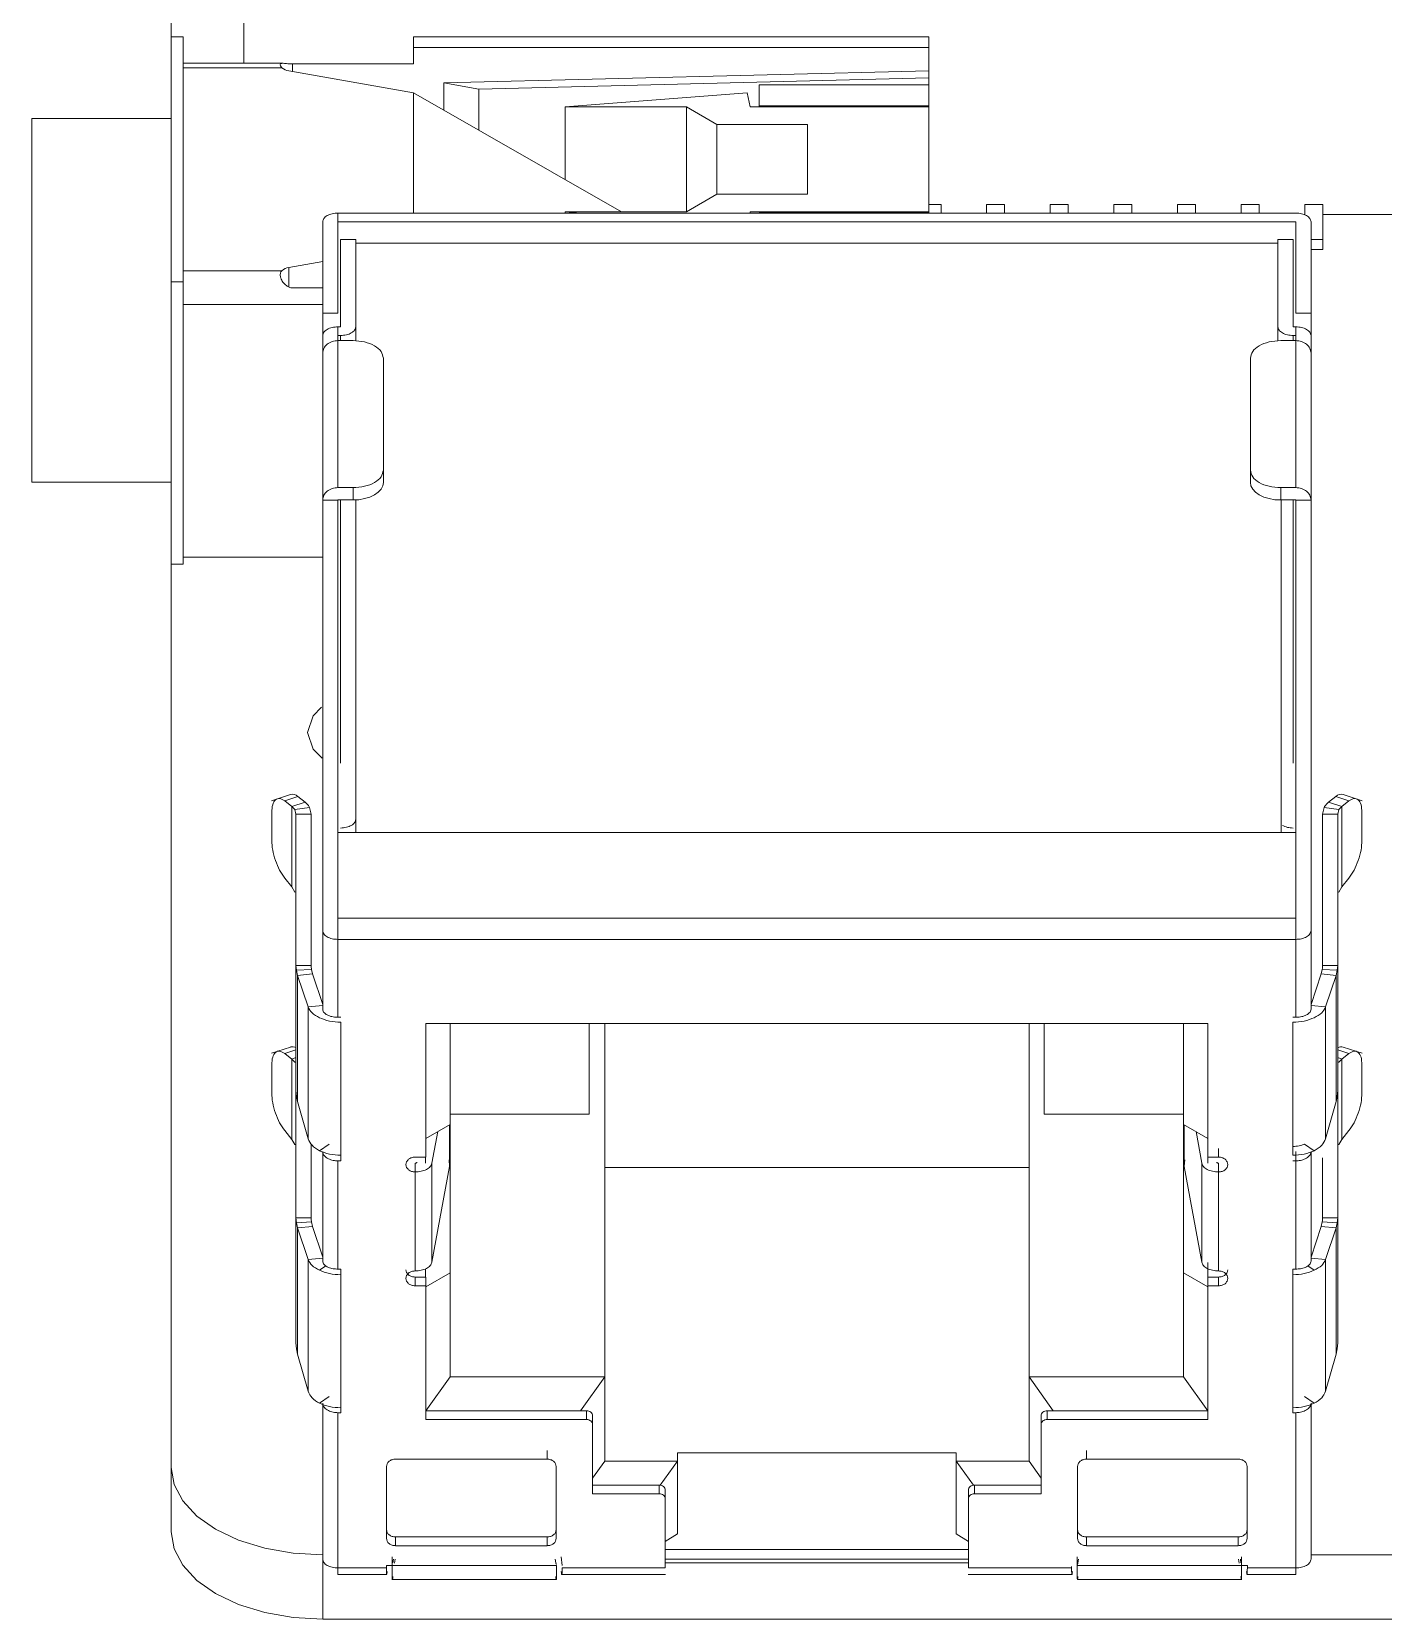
# Model space of a CAD drawing. Header units: millimetres. Extents: x -489 to 1607, y 116 to 1738.
# Drawn here: x 1392.1 to 1414.4, y 1475.45 to 1501.63 of the extents above; entities that cross this region are included whole.
import ezdxf

# ---------------------------------------------------------------- set-up
doc = ezdxf.new("R2010")
doc.units = ezdxf.units.MM

msp = doc.modelspace()

# ---------------------------------------------------------------- linework, layer by layer
at = {"color": 7, "linetype": 'Continuous', "lineweight": 15}
for p, q in [((1394.405, 1501.546), (1394.405, 1504.794)), ((1395.605, 1501.11), (1395.605, 1502.291)), ((1394.405, 1500.067), (1394.405, 1501.546)), ((1394.605, 1501.546), (1394.405, 1501.546)), ((1394.605, 1497.505), (1394.605, 1501.546)), ((1406.905, 1501.546), (1398.405, 1501.546)), ((1398.405, 1501.546), (1398.405, 1501.373)), ((1406.905, 1501.546), (1406.905, 1501.373)), ((1398.405, 1501.373), (1398.405, 1501.099)), ((1398.405, 1501.373), (1406.905, 1501.373)), ((1406.905, 1501.373), (1406.905, 1500.987)), ((1396.255, 1501.11), (1394.605, 1501.11)), ((1394.605, 1501.037), (1396.232, 1501.037)), ((1398.405, 1500.621), (1396.346, 1500.984)), ((1396.405, 1501.099), (1398.405, 1501.099)), ((1398.905, 1500.786), (1406.905, 1500.987)), ((1406.905, 1500.987), (1406.905, 1500.872)), ((1398.905, 1500.335), (1398.905, 1500.786)), ((1398.905, 1500.786), (1399.478, 1500.684)), ((1399.478, 1500.684), (1406.905, 1500.872)), ((1399.478, 1500.007), (1399.478, 1500.684)), ((1404.105, 1500.409), (1404.105, 1500.755)), ((1404.105, 1500.755), (1406.905, 1500.755)), ((1406.905, 1500.872), (1406.905, 1500.755)), ((1406.905, 1500.755), (1406.905, 1500.409)), ((1398.405, 1500.621), (1398.405, 1498.64)), ((1401.832, 1498.66), (1398.405, 1500.621)), ((1400.905, 1500.392), (1403.905, 1500.623)), ((1403.905, 1500.623), (1403.958, 1500.392)), ((1404.105, 1500.392), (1404.105, 1500.409)), ((1406.905, 1500.409), (1404.105, 1500.409)), ((1406.905, 1500.409), (1406.905, 1500.392)), ((1394.405, 1500.199), (1392.105, 1500.199)), ((1400.905, 1500.392), (1402.905, 1500.392)), ((1400.905, 1499.19), (1400.905, 1500.392)), ((1403.405, 1500.103), (1402.905, 1500.392)), ((1402.905, 1498.66), (1402.905, 1500.392)), ((1406.905, 1500.392), (1403.958, 1500.392)), ((1406.905, 1498.66), (1406.905, 1500.392)), ((1404.905, 1500.103), (1403.405, 1500.103)), ((1403.405, 1498.949), (1403.405, 1500.103)), ((1404.905, 1500.103), (1404.905, 1498.949)), ((1394.405, 1497.505), (1394.405, 1498.985)), ((1402.905, 1498.66), (1403.405, 1498.949)), ((1403.405, 1498.949), (1404.905, 1498.949)), ((1397.157, 1498.64), (1412.957, 1498.64)), ((1400.905, 1498.66), (1401.159, 1498.64)), ((1402.905, 1498.66), (1400.905, 1498.66)), ((1400.905, 1498.64), (1400.905, 1498.66)), ((1403.958, 1498.66), (1403.954, 1498.64)), ((1403.958, 1498.66), (1406.905, 1498.66)), ((1403.958, 1498.66), (1403.958, 1498.64)), ((1404.105, 1498.64), (1404.105, 1498.643)), ((1404.105, 1498.643), (1406.905, 1498.643)), ((1406.905, 1498.78), (1407.105, 1498.78)), ((1406.905, 1498.66), (1406.905, 1498.643)), ((1406.905, 1498.643), (1406.905, 1498.64)), ((1407.105, 1498.78), (1407.105, 1498.64)), ((1407.855, 1498.78), (1408.155, 1498.78)), ((1407.855, 1498.64), (1407.855, 1498.78)), ((1408.155, 1498.78), (1408.155, 1498.64)), ((1408.905, 1498.78), (1409.205, 1498.78)), ((1408.905, 1498.64), (1408.905, 1498.78)), ((1409.205, 1498.78), (1409.205, 1498.64)), ((1409.955, 1498.78), (1410.255, 1498.78)), ((1409.955, 1498.64), (1409.955, 1498.78)), ((1410.255, 1498.78), (1410.255, 1498.64)), ((1411.005, 1498.78), (1411.305, 1498.78)), ((1411.005, 1498.64), (1411.005, 1498.78)), ((1411.305, 1498.78), (1411.305, 1498.64)), ((1412.055, 1498.78), (1412.355, 1498.78)), ((1412.055, 1498.64), (1412.055, 1498.78)), ((1412.355, 1498.78), (1412.355, 1498.64)), ((1413.105, 1498.78), (1413.405, 1498.78)), ((1413.105, 1498.609), (1413.105, 1498.78)), ((1413.405, 1498.78), (1413.405, 1498.203)), ((1413.405, 1498.617), (1416.105, 1498.617)), ((1396.905, 1496.989), (1396.905, 1498.495)), ((1397.157, 1498.496), (1397.155, 1498.495)), ((1397.155, 1498.495), (1397.155, 1496.989)), ((1397.157, 1498.496), (1412.957, 1498.496)), ((1412.959, 1498.495), (1412.957, 1498.496)), ((1412.959, 1496.989), (1412.959, 1498.495)), ((1413.209, 1498.495), (1413.209, 1496.989)), ((1397.201, 1498.205), (1397.451, 1498.205)), ((1397.201, 1496.765), (1397.201, 1498.205)), ((1397.451, 1496.765), (1397.451, 1498.205)), ((1397.451, 1498.144), (1412.663, 1498.144)), ((1397.451, 1498.144), (1397.451, 1496.53)), ((1412.663, 1498.205), (1412.913, 1498.205)), ((1412.663, 1498.205), (1412.663, 1496.765)), ((1412.913, 1498.205), (1412.913, 1496.765)), ((1413.405, 1498.203), (1413.209, 1498.203)), ((1413.209, 1498.04), (1413.405, 1498.04)), ((1413.405, 1498.203), (1413.405, 1498.04)), ((1396.346, 1497.741), (1396.905, 1497.84)), ((1396.232, 1497.688), (1394.605, 1497.688)), ((1394.405, 1497.505), (1394.605, 1497.505)), ((1394.405, 1492.851), (1394.405, 1497.505)), ((1394.605, 1492.851), (1394.605, 1497.505)), ((1396.905, 1497.405), (1396.405, 1497.405)), ((1396.905, 1496.618), (1396.905, 1496.989)), ((1396.905, 1496.989), (1397.155, 1496.989)), ((1397.157, 1496.764), (1397.199, 1496.764)), ((1397.199, 1496.764), (1397.201, 1496.765)), ((1397.451, 1496.53), (1397.451, 1496.765)), ((1412.663, 1496.765), (1412.663, 1496.53)), ((1412.913, 1496.765), (1412.915, 1496.764)), ((1412.957, 1496.764), (1412.915, 1496.764)), ((1412.959, 1496.989), (1413.209, 1496.989)), ((1413.209, 1496.618), (1413.209, 1496.989)), ((1396.905, 1496.33), (1396.905, 1496.618)), ((1397.155, 1496.618), (1397.155, 1496.535)), ((1397.199, 1496.619), (1397.157, 1496.619)), ((1397.157, 1494.111), (1397.157, 1496.535)), ((1397.405, 1496.535), (1397.157, 1496.535)), ((1412.957, 1496.535), (1412.709, 1496.535)), ((1412.957, 1496.619), (1412.915, 1496.619)), ((1412.957, 1496.535), (1412.957, 1494.111)), ((1412.959, 1496.535), (1412.959, 1496.618)), ((1413.209, 1496.618), (1413.209, 1496.33)), ((1396.905, 1493.905), (1396.905, 1496.33)), ((1397.905, 1494.399), (1397.905, 1496.247)), ((1412.209, 1496.247), (1412.209, 1494.399)), ((1413.209, 1496.33), (1413.209, 1493.905)), ((1397.905, 1494.195), (1397.905, 1494.399)), ((1412.209, 1494.399), (1412.209, 1494.195)), ((1392.105, 1494.199), (1394.405, 1494.199)), ((1397.157, 1494.111), (1397.405, 1494.111)), ((1397.405, 1494.111), (1397.405, 1493.907)), ((1412.709, 1494.111), (1412.957, 1494.111)), ((1412.709, 1493.907), (1412.709, 1494.111)), ((1396.905, 1493.905), (1397.155, 1493.905)), ((1396.905, 1486.804), (1396.905, 1493.905)), ((1397.157, 1493.907), (1397.155, 1493.905)), ((1397.155, 1488.423), (1397.155, 1493.905)), ((1397.405, 1493.907), (1397.157, 1493.907)), ((1397.451, 1488.642), (1397.451, 1493.908)), ((1397.451, 1493.908), (1397.451, 1488.423)), ((1412.957, 1493.907), (1412.709, 1493.907)), ((1412.716, 1488.423), (1412.716, 1493.907)), ((1412.959, 1493.905), (1412.957, 1493.907)), ((1412.959, 1493.905), (1412.959, 1488.423)), ((1412.959, 1493.905), (1413.209, 1493.905)), ((1413.209, 1493.905), (1413.209, 1486.804)), ((1394.405, 1492.851), (1394.605, 1492.851)), ((1394.405, 1477.95), (1394.405, 1492.851)), ((1394.605, 1492.966), (1396.905, 1492.966)), ((1396.905, 1489.412), (1396.903, 1489.412)), ((1413.21, 1489.412), (1413.209, 1489.412)), ((1396.372, 1489.05), (1396.061, 1488.947)), ((1396.279, 1488.943), (1396.496, 1489.015)), ((1396.279, 1488.943), (1396.397, 1488.852)), ((1396.397, 1488.852), (1396.613, 1488.924)), ((1396.496, 1489.015), (1396.613, 1488.924)), ((1413.5, 1488.924), (1413.618, 1489.015)), ((1413.5, 1488.924), (1413.717, 1488.852)), ((1413.618, 1489.015), (1413.834, 1488.943)), ((1413.717, 1488.852), (1413.834, 1488.943)), ((1414.052, 1488.947), (1413.741, 1489.05)), ((1396.064, 1488.29), (1396.064, 1488.754)), ((1396.397, 1488.852), (1396.447, 1488.799)), ((1396.397, 1487.526), (1396.397, 1488.852)), ((1396.447, 1488.799), (1396.688, 1488.836)), ((1396.447, 1488.799), (1396.464, 1488.724)), ((1396.464, 1486.231), (1396.464, 1488.724)), ((1396.464, 1488.724), (1396.714, 1488.724)), ((1396.688, 1488.836), (1396.714, 1488.724)), ((1396.714, 1488.724), (1396.714, 1486.231)), ((1413.4, 1488.724), (1413.425, 1488.836)), ((1413.4, 1488.724), (1413.65, 1488.724)), ((1413.4, 1486.231), (1413.4, 1488.724)), ((1413.425, 1488.836), (1413.667, 1488.799)), ((1413.65, 1488.724), (1413.667, 1488.799)), ((1413.65, 1488.724), (1413.65, 1486.231)), ((1413.667, 1488.799), (1413.717, 1488.852)), ((1413.717, 1488.852), (1413.717, 1487.526)), ((1414.05, 1488.754), (1414.05, 1488.29)), ((1397.157, 1487.01), (1397.157, 1488.423)), ((1397.157, 1488.423), (1412.957, 1488.423)), ((1412.957, 1488.423), (1412.957, 1487.01)), ((1396.397, 1487.526), (1396.279, 1487.671)), ((1413.834, 1487.671), (1413.717, 1487.526)), ((1396.447, 1487.44), (1396.397, 1487.526)), ((1396.464, 1487.443), (1396.447, 1487.44)), ((1413.667, 1487.44), (1413.65, 1487.443)), ((1413.717, 1487.526), (1413.667, 1487.44)), ((1396.905, 1486.804), (1396.905, 1485.508)), ((1397.155, 1486.659), (1397.155, 1486.804)), ((1412.957, 1487.01), (1397.157, 1487.01)), ((1412.959, 1486.804), (1412.959, 1486.659)), ((1413.209, 1485.508), (1413.209, 1486.804)), ((1397.157, 1485.374), (1397.157, 1486.659)), ((1397.157, 1486.659), (1412.957, 1486.659)), ((1412.957, 1486.659), (1412.957, 1485.374)), ((1396.47, 1486.152), (1396.464, 1486.231)), ((1396.464, 1486.231), (1396.464, 1484.168)), ((1396.714, 1486.231), (1396.464, 1486.231)), ((1396.47, 1486.152), (1396.72, 1486.165)), ((1396.49, 1486.065), (1396.47, 1486.152)), ((1396.737, 1486.09), (1396.49, 1486.065)), ((1396.49, 1486.065), (1396.663, 1485.545)), ((1396.49, 1483.983), (1396.49, 1486.065)), ((1396.72, 1486.165), (1396.737, 1486.09)), ((1396.905, 1485.584), (1396.737, 1486.09)), ((1413.377, 1486.09), (1413.209, 1485.584)), ((1413.377, 1486.09), (1413.394, 1486.165)), ((1413.623, 1486.065), (1413.377, 1486.09)), ((1413.394, 1486.165), (1413.643, 1486.152)), ((1413.65, 1486.231), (1413.4, 1486.231)), ((1413.45, 1485.545), (1413.623, 1486.065)), ((1413.643, 1486.152), (1413.623, 1486.065)), ((1413.623, 1486.065), (1413.623, 1483.983)), ((1413.65, 1486.231), (1413.643, 1486.152)), ((1413.65, 1484.168), (1413.65, 1486.231)), ((1396.663, 1485.545), (1396.905, 1485.569)), ((1396.663, 1485.545), (1396.663, 1483.372)), ((1413.209, 1485.569), (1413.45, 1485.545)), ((1413.45, 1483.372), (1413.45, 1485.545)), ((1397.205, 1485.374), (1397.157, 1485.374)), ((1397.205, 1483.099), (1397.205, 1485.293)), ((1398.607, 1485.272), (1398.607, 1483.068)), ((1411.507, 1485.272), (1398.607, 1485.272)), ((1399.007, 1483.606), (1399.007, 1485.272)), ((1401.303, 1483.775), (1401.303, 1485.272)), ((1401.557, 1485.272), (1401.557, 1479.442)), ((1408.557, 1479.442), (1408.557, 1485.272)), ((1408.807, 1485.272), (1408.807, 1483.775)), ((1411.107, 1485.272), (1411.107, 1483.606)), ((1411.507, 1483.068), (1411.507, 1485.272)), ((1412.957, 1485.374), (1412.909, 1485.374)), ((1412.909, 1485.293), (1412.909, 1483.099)), ((1396.372, 1484.884), (1396.061, 1484.781)), ((1396.279, 1484.777), (1396.397, 1484.686)), ((1396.397, 1484.686), (1396.464, 1484.709)), ((1396.397, 1484.686), (1396.447, 1484.633)), ((1396.397, 1483.36), (1396.397, 1484.686)), ((1413.65, 1484.709), (1413.717, 1484.686)), ((1413.667, 1484.633), (1413.717, 1484.686)), ((1413.717, 1484.686), (1413.834, 1484.777)), ((1413.717, 1484.686), (1413.717, 1483.36)), ((1414.052, 1484.781), (1413.741, 1484.884)), ((1396.064, 1484.124), (1396.064, 1484.588)), ((1396.447, 1484.633), (1396.464, 1484.635)), ((1413.65, 1484.635), (1413.667, 1484.633)), ((1414.05, 1484.588), (1414.05, 1484.124)), ((1396.464, 1484.168), (1396.47, 1484.07)), ((1396.464, 1482.065), (1396.464, 1484.168)), ((1413.643, 1484.07), (1413.65, 1484.168)), ((1413.65, 1484.168), (1413.65, 1482.065)), ((1396.47, 1484.07), (1396.49, 1483.983)), ((1396.663, 1483.372), (1396.49, 1483.983)), ((1413.623, 1483.983), (1413.45, 1483.372)), ((1413.623, 1483.983), (1413.643, 1484.07)), ((1399.007, 1483.775), (1401.303, 1483.775)), ((1408.807, 1483.775), (1411.107, 1483.775)), ((1396.397, 1483.36), (1396.279, 1483.505)), ((1398.607, 1483.375), (1399.007, 1483.606)), ((1398.802, 1483.488), (1398.707, 1482.967)), ((1398.998, 1483.1), (1398.998, 1483.601)), ((1399.007, 1483.606), (1399.007, 1481.157)), ((1411.107, 1483.606), (1411.507, 1483.375)), ((1411.107, 1483.606), (1411.107, 1481.157)), ((1411.115, 1483.601), (1411.115, 1482.956)), ((1411.407, 1482.967), (1411.312, 1483.488)), ((1413.834, 1483.505), (1413.717, 1483.36)), ((1396.447, 1483.274), (1396.397, 1483.36)), ((1396.464, 1483.277), (1396.447, 1483.274)), ((1396.714, 1483.287), (1396.714, 1482.065)), ((1397.012, 1483.284), (1396.851, 1483.173)), ((1396.905, 1483.163), (1396.905, 1481.354)), ((1411.685, 1483.068), (1411.685, 1483.212)), ((1412.959, 1483.163), (1412.959, 1483.006)), ((1413.262, 1483.173), (1413.102, 1483.284)), ((1413.209, 1481.354), (1413.209, 1483.163)), ((1413.667, 1483.274), (1413.65, 1483.277)), ((1413.717, 1483.36), (1413.667, 1483.274)), ((1397.157, 1483.006), (1397.205, 1483.006)), ((1397.157, 1481.22), (1397.157, 1483.006)), ((1397.205, 1483.099), (1397.205, 1483.006)), ((1398.428, 1483.068), (1398.607, 1483.068)), ((1398.428, 1482.823), (1398.428, 1482.967)), ((1398.603, 1482.967), (1398.603, 1483.068)), ((1398.707, 1481.334), (1398.707, 1482.967)), ((1398.707, 1481.334), (1398.994, 1482.912)), ((1398.994, 1482.912), (1398.989, 1483.025)), ((1401.557, 1482.897), (1408.557, 1482.897)), ((1411.125, 1483.025), (1411.119, 1482.912)), ((1411.119, 1482.912), (1411.407, 1481.334)), ((1411.407, 1482.967), (1411.407, 1481.334)), ((1411.507, 1483.068), (1411.685, 1483.068)), ((1411.507, 1483.068), (1411.507, 1482.967)), ((1411.685, 1482.967), (1411.685, 1482.823)), ((1412.909, 1483.006), (1412.957, 1483.006)), ((1412.957, 1483.006), (1412.957, 1481.22)), ((1413.4, 1482.065), (1413.4, 1483.054)), ((1398.428, 1482.823), (1398.428, 1481.19)), ((1411.685, 1481.19), (1411.685, 1482.823)), ((1396.47, 1481.986), (1396.464, 1482.065)), ((1396.464, 1482.065), (1396.464, 1480.002)), ((1396.714, 1482.065), (1396.464, 1482.065)), ((1396.47, 1481.986), (1396.72, 1481.999)), ((1396.49, 1481.899), (1396.47, 1481.986)), ((1396.737, 1481.924), (1396.49, 1481.899)), ((1396.49, 1481.899), (1396.663, 1481.379)), ((1396.49, 1479.817), (1396.49, 1481.899)), ((1396.72, 1481.999), (1396.737, 1481.924)), ((1396.905, 1481.418), (1396.737, 1481.924)), ((1413.377, 1481.924), (1413.209, 1481.418)), ((1413.377, 1481.924), (1413.394, 1481.999)), ((1413.623, 1481.899), (1413.377, 1481.924)), ((1413.394, 1481.999), (1413.643, 1481.986)), ((1413.65, 1482.065), (1413.4, 1482.065)), ((1413.45, 1481.379), (1413.623, 1481.899)), ((1413.643, 1481.986), (1413.623, 1481.899)), ((1413.623, 1481.899), (1413.623, 1479.817)), ((1413.65, 1482.065), (1413.643, 1481.986)), ((1413.65, 1480.002), (1413.65, 1482.065)), ((1396.663, 1481.379), (1396.905, 1481.403)), ((1396.663, 1481.379), (1396.663, 1479.206)), ((1411.507, 1481.327), (1411.507, 1480.945)), ((1413.209, 1481.403), (1413.45, 1481.379)), ((1413.45, 1479.206), (1413.45, 1481.379)), ((1396.851, 1481.202), (1396.956, 1481.274)), ((1397.205, 1481.22), (1397.157, 1481.22)), ((1397.205, 1481.22), (1397.205, 1481.127)), ((1397.205, 1478.933), (1397.205, 1481.127)), ((1398.428, 1481.089), (1398.607, 1481.089)), ((1398.428, 1480.945), (1398.428, 1481.089)), ((1398.603, 1481.089), (1398.603, 1481.227)), ((1399.007, 1481.157), (1398.607, 1480.926)), ((1398.607, 1481.089), (1398.607, 1480.945)), ((1399.007, 1479.442), (1399.007, 1481.157)), ((1411.107, 1481.157), (1411.507, 1480.926)), ((1411.107, 1481.157), (1411.107, 1479.442)), ((1411.507, 1481.089), (1411.685, 1481.089)), ((1411.507, 1480.945), (1411.507, 1481.089)), ((1411.685, 1480.945), (1411.685, 1481.089)), ((1412.909, 1481.127), (1412.909, 1481.22)), ((1412.957, 1481.22), (1412.909, 1481.22)), ((1412.909, 1481.127), (1412.909, 1478.933)), ((1413.157, 1481.274), (1413.262, 1481.202)), ((1398.607, 1480.945), (1398.428, 1480.945)), ((1398.607, 1480.945), (1398.607, 1478.74)), ((1411.685, 1480.945), (1411.507, 1480.945)), ((1411.507, 1478.74), (1411.507, 1480.945)), ((1396.464, 1480.002), (1396.47, 1479.904)), ((1413.643, 1479.904), (1413.65, 1480.002)), ((1396.47, 1479.904), (1396.49, 1479.817)), ((1396.663, 1479.206), (1396.49, 1479.817)), ((1413.623, 1479.817), (1413.45, 1479.206)), ((1413.623, 1479.817), (1413.643, 1479.904)), ((1398.607, 1478.884), (1399.007, 1479.442)), ((1401.557, 1479.442), (1399.007, 1479.442)), ((1401.157, 1478.884), (1401.557, 1479.442)), ((1401.557, 1478.054), (1401.557, 1479.442)), ((1411.107, 1479.442), (1408.557, 1479.442)), ((1408.957, 1478.884), (1408.557, 1479.442)), ((1408.557, 1479.442), (1408.557, 1478.054)), ((1411.507, 1478.884), (1411.107, 1479.442)), ((1397.012, 1479.118), (1396.851, 1479.007)), ((1396.905, 1479.009), (1396.905, 1476.437)), ((1397.205, 1478.933), (1397.205, 1478.852)), ((1412.909, 1478.852), (1412.909, 1478.933)), ((1413.262, 1479.007), (1413.102, 1479.118)), ((1413.209, 1476.437), (1413.209, 1479.009)), ((1397.157, 1478.852), (1397.205, 1478.852)), ((1397.157, 1476.292), (1397.157, 1478.852)), ((1398.607, 1478.884), (1401.257, 1478.884)), ((1401.157, 1478.884), (1398.607, 1478.884)), ((1398.607, 1478.74), (1401.257, 1478.74)), ((1401.257, 1478.884), (1401.257, 1478.74)), ((1401.357, 1478.803), (1401.357, 1478.658)), ((1408.757, 1478.803), (1408.757, 1478.658)), ((1408.857, 1478.884), (1411.507, 1478.884)), ((1408.857, 1478.884), (1408.857, 1478.74)), ((1408.857, 1478.74), (1411.507, 1478.74)), ((1411.507, 1478.884), (1408.957, 1478.884)), ((1412.909, 1478.852), (1412.957, 1478.852)), ((1412.957, 1478.852), (1412.957, 1476.292)), ((1401.357, 1478.658), (1401.357, 1477.515)), ((1408.757, 1477.515), (1408.757, 1478.658)), ((1400.607, 1478.087), (1400.607, 1478.231)), ((1402.757, 1478.188), (1402.757, 1478.068)), ((1402.757, 1478.188), (1407.357, 1478.188)), ((1407.357, 1478.188), (1407.357, 1478.068)), ((1409.507, 1478.087), (1409.507, 1478.231)), ((1394.405, 1477.95), (1394.405, 1476.888)), ((1397.957, 1476.78), (1397.957, 1477.964)), ((1398.107, 1478.087), (1400.607, 1478.087)), ((1400.757, 1477.964), (1400.757, 1476.78)), ((1401.357, 1477.775), (1401.557, 1478.054)), ((1402.757, 1478.054), (1401.557, 1478.054)), ((1402.472, 1477.657), (1402.757, 1478.054)), ((1402.757, 1478.054), (1402.757, 1478.068)), ((1402.757, 1476.855), (1402.757, 1478.054)), ((1407.357, 1478.068), (1407.357, 1478.054)), ((1407.641, 1477.657), (1407.357, 1478.054)), ((1408.557, 1478.054), (1407.357, 1478.054)), ((1407.357, 1478.054), (1407.357, 1476.855)), ((1408.557, 1478.054), (1408.757, 1477.775)), ((1409.357, 1477.964), (1409.357, 1476.78)), ((1412.007, 1478.087), (1409.507, 1478.087)), ((1412.157, 1476.78), (1412.157, 1477.964)), ((1401.357, 1477.659), (1402.457, 1477.659)), ((1402.457, 1477.659), (1402.457, 1477.515)), ((1407.657, 1477.659), (1408.757, 1477.659)), ((1407.657, 1477.659), (1407.657, 1477.515)), ((1401.357, 1477.515), (1402.457, 1477.515)), ((1402.557, 1477.578), (1402.557, 1477.434)), ((1402.557, 1477.434), (1402.557, 1476.292)), ((1407.557, 1477.578), (1407.557, 1477.434)), ((1407.557, 1476.292), (1407.557, 1477.434)), ((1407.657, 1477.515), (1408.757, 1477.515)), ((1402.557, 1476.726), (1402.757, 1476.855)), ((1407.357, 1476.855), (1407.557, 1476.726)), ((1398.107, 1476.802), (1400.607, 1476.802)), ((1398.107, 1476.658), (1398.107, 1476.802)), ((1400.607, 1476.658), (1398.107, 1476.658)), ((1400.607, 1476.658), (1400.607, 1476.802)), ((1407.557, 1476.598), (1402.557, 1476.598)), ((1409.507, 1476.802), (1412.007, 1476.802)), ((1409.507, 1476.802), (1409.507, 1476.658)), ((1409.507, 1476.658), (1412.007, 1476.658)), ((1412.007, 1476.658), (1412.007, 1476.802)), ((1397.955, 1476.332), (1397.955, 1476.292)), ((1398.05, 1476.332), (1397.955, 1476.332)), ((1398.05, 1476.476), (1398.05, 1476.332)), ((1400.763, 1476.332), (1398.05, 1476.332)), ((1398.062, 1476.378), (1398.07, 1476.436)), ((1398.098, 1476.436), (1398.09, 1476.371)), ((1400.742, 1476.436), (1400.749, 1476.378)), ((1400.841, 1476.476), (1400.855, 1476.332)), ((1402.557, 1476.436), (1407.557, 1476.436)), ((1402.557, 1476.375), (1407.557, 1476.375)), ((1409.351, 1476.476), (1409.351, 1476.332)), ((1412.064, 1476.332), (1409.351, 1476.332)), ((1409.364, 1476.378), (1409.372, 1476.436)), ((1412.015, 1476.436), (1412.023, 1476.371)), ((1412.044, 1476.436), (1412.051, 1476.378)), ((1412.064, 1476.332), (1412.064, 1476.476)), ((1412.159, 1476.332), (1412.064, 1476.332)), ((1412.159, 1476.292), (1412.159, 1476.332)), ((1417.005, 1476.507), (1413.209, 1476.507)), ((1397.955, 1476.292), (1397.157, 1476.292)), ((1397.157, 1476.185), (1397.96, 1476.185)), ((1398.046, 1476.099), (1400.763, 1476.099)), ((1400.849, 1476.185), (1402.56, 1476.185)), ((1402.557, 1476.292), (1400.855, 1476.292)), ((1407.553, 1476.185), (1409.265, 1476.185)), ((1409.259, 1476.292), (1407.557, 1476.292)), ((1409.356, 1476.099), (1412.067, 1476.099)), ((1412.153, 1476.185), (1412.957, 1476.185)), ((1412.957, 1476.292), (1412.159, 1476.292)), ((1412.957, 1476.292), (1412.957, 1476.185)), ((1396.905, 1475.445), (1426.971, 1475.445))]:
    msp.add_line(p, q, dxfattribs=at)
at = {"color": 8, "linetype": 'Continuous', "lineweight": 15}
for p, q in [((1396.405, 1500.974), (1396.405, 1501.099)), ((1397.157, 1498.496), (1397.157, 1498.64)), ((1396.346, 1497.418), (1396.346, 1497.741)), ((1394.605, 1497.131), (1396.905, 1497.131)), ((1397.157, 1496.764), (1397.157, 1496.618)), ((1412.957, 1496.618), (1412.957, 1496.764)), ((1397.199, 1496.535), (1397.199, 1496.619)), ((1412.915, 1496.619), (1412.915, 1496.535)), ((1397.199, 1489.565), (1397.199, 1493.907)), ((1412.915, 1493.907), (1412.915, 1489.565)), ((1396.279, 1484.777), (1396.464, 1484.839)), ((1413.65, 1484.839), (1413.834, 1484.777)), ((1398.994, 1482.912), (1398.994, 1483.599)), ((1411.119, 1483.599), (1411.119, 1482.912)), ((1396.905, 1475.445), (1396.905, 1476.437))]:
    msp.add_line(p, q, dxfattribs=at)
at = {"color": 7, "linetype": 'Continuous', "lineweight": 15, "flags": 128}
for points in [[(1392.105, 1500.199), (1392.105, 1500.186), (1392.105, 1499.912), (1392.105, 1499.31), (1392.105, 1498.454), (1392.105, 1497.447), (1392.105, 1496.409), (1392.105, 1495.467), (1392.105, 1494.733), (1392.105, 1494.297), (1392.105, 1494.199)], [(1394.405, 1498.985), (1394.405, 1499.171), (1394.405, 1499.344), (1394.405, 1499.503), (1394.405, 1499.648), (1394.405, 1499.778), (1394.405, 1499.891), (1394.405, 1499.988), (1394.405, 1500.067)], [(1397.405, 1493.907), (1397.502, 1493.912), (1397.596, 1493.929), (1397.683, 1493.955), (1397.758, 1493.991), (1397.82, 1494.035), (1397.867, 1494.085), (1397.895, 1494.139), (1397.905, 1494.195)], [(1412.209, 1494.195), (1412.218, 1494.139), (1412.247, 1494.085), (1412.293, 1494.035), (1412.355, 1493.991), (1412.431, 1493.955), (1412.517, 1493.929), (1412.611, 1493.912), (1412.709, 1493.907)], [(1396.655, 1490.073), (1396.75, 1490.349), (1396.884, 1490.49)], [(1396.897, 1489.646), (1396.75, 1489.797), (1396.655, 1490.073)], [(1396.905, 1476.507), (1396.417, 1476.534), (1395.948, 1476.617), (1395.516, 1476.75), (1395.137, 1476.929), (1394.826, 1477.148), (1394.595, 1477.398), (1394.453, 1477.668), (1394.405, 1477.95)], [(1394.405, 1476.888), (1394.453, 1476.607), (1394.595, 1476.336), (1394.826, 1476.087), (1395.137, 1475.868), (1395.516, 1475.688), (1395.948, 1475.555), (1396.417, 1475.473), (1396.905, 1475.445)], [(1397.157, 1476.292), (1397.157, 1476.255), (1397.157, 1476.224), (1397.157, 1476.202), (1397.157, 1476.189), (1397.157, 1476.185)]]:
    msp.add_lwpolyline(points, dxfattribs=at)
at = {"color": 7, "linetype": 'Continuous', "lineweight": 15}
for centre, radius, start, end in [((1396.375, 1501.199), 0.217, 228.394, 262.2743), ((1396.375, 1497.526), 0.217, 97.7376, 131.5886), ((1396.402, 1488.923), 0.131, 44.7291, 103.325), ((1413.711, 1488.923), 0.131, 76.6239, 135.3285), ((1396.402, 1484.774), 0.115, 57.2786, 104.9738), ((1413.712, 1484.774), 0.114, 74.9689, 122.7727)]:
    msp.add_arc(centre, radius, start, end, dxfattribs=at)
for centre, major_axis, ratio, start_param, end_param in [((1409.273, 1476.437), (0.008, 0.252), 0.044765, 2.07062, 3.758417), ((1397.968, 1476.437), (0.008, 0.252), 0.043233, 2.187525, 3.758321), ((1412.145, 1476.437), (-0.008, 0.252), 0.043233, 2.524864, 4.095661)]:
    msp.add_ellipse(centre, major_axis=major_axis, ratio=ratio, start_param=start_param, end_param=end_param, dxfattribs=at)
for points, knots in [([(1396.232, 1501.037), (1396.223, 1501.047), (1396.205, 1501.067), (1396.203, 1501.092), (1396.217, 1501.107), (1396.25, 1501.112), (1396.297, 1501.107), (1396.352, 1501.101), (1396.388, 1501.1), (1396.405, 1501.099)], [0, 0, 0, 0, 0.138819, 0.277623, 0.417901, 0.574827, 0.75778, 0.888216, 1, 1, 1, 1]), ([(1396.905, 1498.495), (1396.908, 1498.514), (1396.916, 1498.552), (1396.974, 1498.6), (1397.058, 1498.634), (1397.124, 1498.638), (1397.157, 1498.64)], [0, 0, 0, 0, 0.2499982, 0.4999907, 0.7500018, 1, 1, 1, 1]), ([(1412.957, 1498.64), (1412.99, 1498.638), (1413.056, 1498.634), (1413.139, 1498.6), (1413.197, 1498.552), (1413.205, 1498.514), (1413.209, 1498.495)], [0, 0, 0, 0, 0.249989, 0.5, 0.750011, 1, 1, 1, 1]), ([(1396.405, 1497.405), (1396.387, 1497.407), (1396.35, 1497.411), (1396.296, 1497.446), (1396.246, 1497.5), (1396.212, 1497.564), (1396.201, 1497.623), (1396.21, 1497.664), (1396.226, 1497.682), (1396.232, 1497.688)], [0, 0, 0, 0, 0.122663, 0.244225, 0.43014, 0.618282, 0.767648, 0.917523, 1, 1, 1, 1]), ([(1396.905, 1496.618), (1396.908, 1496.637), (1396.916, 1496.675), (1396.974, 1496.723), (1397.058, 1496.757), (1397.124, 1496.761), (1397.157, 1496.764)], [0, 0, 0, 0, 0.250006, 0.500009, 0.749994, 1, 1, 1, 1]), ([(1397.451, 1496.765), (1397.447, 1496.746), (1397.439, 1496.708), (1397.381, 1496.66), (1397.298, 1496.626), (1397.232, 1496.621), (1397.199, 1496.619)], [0, 0, 0, 0, 0.2499982, 0.4999907, 0.7500018, 1, 1, 1, 1]), ([(1412.915, 1496.619), (1412.882, 1496.621), (1412.816, 1496.626), (1412.732, 1496.66), (1412.674, 1496.708), (1412.666, 1496.746), (1412.663, 1496.765)], [0, 0, 0, 0, 0.249988, 0.5, 0.750012, 1, 1, 1, 1]), ([(1412.957, 1496.764), (1412.99, 1496.761), (1413.056, 1496.757), (1413.139, 1496.723), (1413.197, 1496.675), (1413.205, 1496.637), (1413.209, 1496.618)], [0, 0, 0, 0, 0.249988, 0.5, 0.750012, 1, 1, 1, 1]), ([(1397.157, 1496.535), (1397.124, 1496.532), (1397.058, 1496.526), (1396.974, 1496.478), (1396.916, 1496.41), (1396.908, 1496.356), (1396.905, 1496.33)], [0, 0, 0, 0, 0.25, 0.499963, 0.749997, 1, 1, 1, 1]), ([(1397.905, 1496.247), (1397.897, 1496.284), (1397.882, 1496.36), (1397.767, 1496.456), (1397.601, 1496.522), (1397.47, 1496.531), (1397.405, 1496.535)], [0, 0, 0, 0, 0.2500007, 0.5000187, 0.7499993, 1, 1, 1, 1]), ([(1412.709, 1496.535), (1412.643, 1496.531), (1412.512, 1496.522), (1412.347, 1496.456), (1412.231, 1496.36), (1412.216, 1496.284), (1412.209, 1496.247)], [0, 0, 0, 0, 0.250005, 0.4999993, 0.7500029, 1, 1, 1, 1]), ([(1413.209, 1496.33), (1413.205, 1496.356), (1413.197, 1496.41), (1413.139, 1496.478), (1413.056, 1496.526), (1412.99, 1496.532), (1412.957, 1496.535)], [0, 0, 0, 0, 0.250021, 0.500074, 0.750002, 1, 1, 1, 1]), ([(1397.905, 1494.399), (1397.897, 1494.361), (1397.882, 1494.286), (1397.767, 1494.19), (1397.601, 1494.124), (1397.47, 1494.115), (1397.405, 1494.111)], [0, 0, 0, 0, 0.249986, 0.500001, 0.750006, 1, 1, 1, 1]), ([(1412.709, 1494.111), (1412.643, 1494.115), (1412.512, 1494.124), (1412.347, 1494.19), (1412.231, 1494.286), (1412.216, 1494.361), (1412.209, 1494.399)], [0, 0, 0, 0, 0.2500007, 0.4999813, 0.7499993, 1, 1, 1, 1]), ([(1396.905, 1493.905), (1396.908, 1493.932), (1396.916, 1493.986), (1396.974, 1494.054), (1397.058, 1494.101), (1397.124, 1494.108), (1397.157, 1494.111)], [0, 0, 0, 0, 0.250006, 0.500044, 0.75001, 1, 1, 1, 1]), ([(1412.957, 1494.111), (1412.99, 1494.108), (1413.056, 1494.101), (1413.139, 1494.054), (1413.197, 1493.986), (1413.205, 1493.932), (1413.209, 1493.905)], [0, 0, 0, 0, 0.25, 0.499963, 0.749997, 1, 1, 1, 1]), ([(1396.064, 1488.754), (1396.067, 1488.799), (1396.073, 1488.891), (1396.121, 1488.969), (1396.192, 1488.995), (1396.25, 1488.96), (1396.279, 1488.943)], [0, 0, 0, 0, 0.250016, 0.50004, 0.750009, 1, 1, 1, 1]), ([(1396.613, 1488.924), (1396.631, 1488.909), (1396.661, 1488.881), (1396.68, 1488.85), (1396.688, 1488.836)], [0, 0, 0, 0, 0.559966, 1, 1, 1, 1]), ([(1413.425, 1488.836), (1413.436, 1488.853), (1413.455, 1488.884), (1413.486, 1488.912), (1413.5, 1488.924)], [0, 0, 0, 0, 0.559885, 1, 1, 1, 1]), ([(1413.834, 1488.943), (1413.864, 1488.96), (1413.922, 1488.995), (1413.992, 1488.969), (1414.04, 1488.891), (1414.047, 1488.799), (1414.05, 1488.754)], [0, 0, 0, 0, 0.2500018, 0.4999668, 0.7499842, 1, 1, 1, 1]), ([(1397.199, 1488.496), (1397.232, 1488.499), (1397.298, 1488.503), (1397.381, 1488.537), (1397.439, 1488.585), (1397.447, 1488.623), (1397.451, 1488.642)], [0, 0, 0, 0, 0.2499982, 0.5000093, 0.7500018, 1, 1, 1, 1]), ([(1412.737, 1488.539), (1412.763, 1488.527), (1412.815, 1488.502), (1412.881, 1488.498), (1412.915, 1488.496)], [0, 0, 0, 0, 0.500025, 1, 1, 1, 1]), ([(1396.279, 1487.671), (1396.25, 1487.712), (1396.192, 1487.794), (1396.121, 1487.96), (1396.073, 1488.135), (1396.067, 1488.238), (1396.064, 1488.29)], [0, 0, 0, 0, 0.249991, 0.49996, 0.749984, 1, 1, 1, 1]), ([(1414.05, 1488.29), (1414.047, 1488.238), (1414.04, 1488.135), (1413.992, 1487.96), (1413.922, 1487.794), (1413.864, 1487.712), (1413.834, 1487.671)], [0, 0, 0, 0, 0.2500158, 0.5000332, 0.7499982, 1, 1, 1, 1]), ([(1397.157, 1486.659), (1397.124, 1486.661), (1397.058, 1486.665), (1396.974, 1486.699), (1396.916, 1486.747), (1396.908, 1486.785), (1396.905, 1486.804)], [0, 0, 0, 0, 0.249988, 0.5, 0.750012, 1, 1, 1, 1]), ([(1397.157, 1486.659), (1397.157, 1486.688), (1397.157, 1486.746), (1397.157, 1486.848), (1397.157, 1486.944), (1397.157, 1486.988), (1397.157, 1487.01)], [0, 0, 0, 0, 0.2500021, 0.5000464, 0.7500107, 1, 1, 1, 1]), ([(1412.957, 1486.659), (1412.957, 1486.688), (1412.957, 1486.746), (1412.957, 1486.848), (1412.957, 1486.944), (1412.957, 1486.988), (1412.957, 1487.01)], [0, 0, 0, 0, 0.2500021, 0.5000464, 0.7500107, 1, 1, 1, 1]), ([(1413.209, 1486.804), (1413.205, 1486.785), (1413.197, 1486.747), (1413.139, 1486.699), (1413.056, 1486.665), (1412.99, 1486.661), (1412.957, 1486.659)], [0, 0, 0, 0, 0.2499982, 0.5000093, 0.7500018, 1, 1, 1, 1]), ([(1396.714, 1486.231), (1396.714, 1486.218), (1396.715, 1486.196), (1396.718, 1486.175), (1396.72, 1486.165)], [0, 0, 0, 0, 0.559927, 1, 1, 1, 1]), ([(1413.394, 1486.165), (1413.396, 1486.177), (1413.399, 1486.199), (1413.399, 1486.221), (1413.4, 1486.231)], [0, 0, 0, 0, 0.560001, 1, 1, 1, 1]), ([(1396.851, 1485.368), (1396.805, 1485.392), (1396.714, 1485.442), (1396.68, 1485.51), (1396.663, 1485.545)], [0, 0, 0, 0, 0.499995, 1, 1, 1, 1]), ([(1397.157, 1485.374), (1397.13, 1485.375), (1397.074, 1485.378), (1397.007, 1485.398), (1396.96, 1485.422), (1396.93, 1485.447), (1396.909, 1485.476), (1396.906, 1485.497), (1396.905, 1485.508)], [0, 0, 0, 0, 0.198515, 0.430769, 0.560247, 0.698283, 0.844909, 1, 1, 1, 1]), ([(1413.209, 1485.508), (1413.207, 1485.497), (1413.204, 1485.476), (1413.183, 1485.447), (1413.153, 1485.422), (1413.106, 1485.398), (1413.04, 1485.378), (1412.983, 1485.375), (1412.957, 1485.374)], [0, 0, 0, 0, 0.1551057, 0.3016926, 0.4397209, 0.569196, 0.8014937, 1, 1, 1, 1]), ([(1413.45, 1485.545), (1413.433, 1485.51), (1413.399, 1485.442), (1413.308, 1485.392), (1413.262, 1485.368)], [0, 0, 0, 0, 0.500002, 1, 1, 1, 1]), ([(1397.205, 1485.293), (1397.14, 1485.297), (1397.011, 1485.303), (1396.904, 1485.346), (1396.851, 1485.368)], [0, 0, 0, 0, 0.499992, 1, 1, 1, 1]), ([(1413.262, 1485.368), (1413.209, 1485.346), (1413.102, 1485.303), (1412.973, 1485.297), (1412.909, 1485.293)], [0, 0, 0, 0, 0.500008, 1, 1, 1, 1]), ([(1396.064, 1484.588), (1396.067, 1484.633), (1396.073, 1484.725), (1396.121, 1484.803), (1396.192, 1484.829), (1396.25, 1484.794), (1396.279, 1484.777)], [0, 0, 0, 0, 0.2500091, 0.5000268, 0.7500415, 1, 1, 1, 1]), ([(1413.834, 1484.777), (1413.864, 1484.794), (1413.922, 1484.829), (1413.992, 1484.803), (1414.04, 1484.725), (1414.047, 1484.633), (1414.05, 1484.588)], [0, 0, 0, 0, 0.249969, 0.49998, 0.749991, 1, 1, 1, 1]), ([(1396.279, 1483.505), (1396.25, 1483.546), (1396.192, 1483.628), (1396.121, 1483.794), (1396.073, 1483.969), (1396.067, 1484.072), (1396.064, 1484.124)], [0, 0, 0, 0, 0.249991, 0.49996, 0.749984, 1, 1, 1, 1]), ([(1414.05, 1484.124), (1414.047, 1484.072), (1414.04, 1483.969), (1413.992, 1483.794), (1413.922, 1483.628), (1413.864, 1483.546), (1413.834, 1483.505)], [0, 0, 0, 0, 0.2500158, 0.5000332, 0.7499982, 1, 1, 1, 1]), ([(1396.663, 1483.372), (1396.68, 1483.334), (1396.714, 1483.258), (1396.805, 1483.202), (1396.851, 1483.173)], [0, 0, 0, 0, 0.500005, 1, 1, 1, 1]), ([(1396.851, 1483.173), (1396.904, 1483.152), (1397.011, 1483.109), (1397.14, 1483.102), (1397.205, 1483.099)], [0, 0, 0, 0, 0.500008, 1, 1, 1, 1]), ([(1396.905, 1483.163), (1396.906, 1483.15), (1396.909, 1483.125), (1396.93, 1483.091), (1396.96, 1483.063), (1397.007, 1483.034), (1397.074, 1483.011), (1397.13, 1483.007), (1397.157, 1483.006)], [0, 0, 0, 0, 0.155098, 0.301724, 0.439758, 0.56923, 0.801488, 1, 1, 1, 1]), ([(1412.909, 1483.243), (1412.944, 1483.245), (1413.014, 1483.249), (1413.073, 1483.272), (1413.102, 1483.284)], [0, 0, 0, 0, 0.500037, 1, 1, 1, 1]), ([(1412.909, 1483.099), (1412.973, 1483.102), (1413.102, 1483.109), (1413.209, 1483.152), (1413.262, 1483.173)], [0, 0, 0, 0, 0.499992, 1, 1, 1, 1]), ([(1412.957, 1483.006), (1412.983, 1483.007), (1413.04, 1483.011), (1413.106, 1483.034), (1413.153, 1483.063), (1413.183, 1483.091), (1413.204, 1483.125), (1413.207, 1483.15), (1413.209, 1483.163)], [0, 0, 0, 0, 0.1985037, 0.4308045, 0.5602733, 0.6983008, 0.8448871, 1, 1, 1, 1]), ([(1413.262, 1483.173), (1413.308, 1483.202), (1413.399, 1483.258), (1413.433, 1483.334), (1413.45, 1483.372)], [0, 0, 0, 0, 0.499998, 1, 1, 1, 1]), ([(1398.428, 1482.823), (1398.409, 1482.825), (1398.369, 1482.828), (1398.32, 1482.857), (1398.286, 1482.897), (1398.274, 1482.945), (1398.286, 1482.993), (1398.319, 1483.034), (1398.369, 1483.062), (1398.409, 1483.066), (1398.428, 1483.068)], [0, 0, 0, 0, 0.1249907, 0.2500077, 0.3749759, 0.49997, 0.6249642, 0.7500382, 0.8749844, 1, 1, 1, 1]), ([(1398.428, 1482.967), (1398.432, 1482.967), (1398.439, 1482.968), (1398.449, 1482.971), (1398.456, 1482.976), (1398.457, 1482.98), (1398.458, 1482.983)], [0, 0, 0, 0, 0.249381, 0.499596, 0.743263, 1, 1, 1, 1]), ([(1398.707, 1482.967), (1398.7, 1482.948), (1398.685, 1482.909), (1398.619, 1482.862), (1398.531, 1482.829), (1398.463, 1482.825), (1398.428, 1482.823)], [0, 0, 0, 0, 0.2499943, 0.4999918, 0.7499871, 1, 1, 1, 1]), ([(1411.685, 1482.823), (1411.651, 1482.825), (1411.582, 1482.829), (1411.494, 1482.862), (1411.428, 1482.909), (1411.414, 1482.948), (1411.407, 1482.967)], [0, 0, 0, 0, 0.2499948, 0.500019, 0.7500191, 1, 1, 1, 1]), ([(1411.655, 1482.983), (1411.656, 1482.98), (1411.658, 1482.976), (1411.665, 1482.971), (1411.674, 1482.968), (1411.681, 1482.967), (1411.685, 1482.967)], [0, 0, 0, 0, 0.249189, 0.499455, 0.743273, 1, 1, 1, 1]), ([(1411.685, 1483.068), (1411.705, 1483.066), (1411.744, 1483.062), (1411.794, 1483.034), (1411.827, 1482.993), (1411.839, 1482.945), (1411.827, 1482.897), (1411.794, 1482.857), (1411.744, 1482.828), (1411.705, 1482.825), (1411.685, 1482.823)], [0, 0, 0, 0, 0.125014, 0.249987, 0.375035, 0.50003, 0.625025, 0.749967, 0.875011, 1, 1, 1, 1]), ([(1396.714, 1482.065), (1396.714, 1482.052), (1396.715, 1482.03), (1396.718, 1482.009), (1396.72, 1481.999)], [0, 0, 0, 0, 0.559904, 1, 1, 1, 1]), ([(1413.394, 1481.999), (1413.396, 1482.011), (1413.399, 1482.033), (1413.399, 1482.055), (1413.4, 1482.065)], [0, 0, 0, 0, 0.560019, 1, 1, 1, 1]), ([(1396.851, 1481.202), (1396.805, 1481.226), (1396.714, 1481.276), (1396.68, 1481.344), (1396.663, 1481.379)], [0, 0, 0, 0, 0.499995, 1, 1, 1, 1]), ([(1397.157, 1481.22), (1397.13, 1481.222), (1397.074, 1481.224), (1397.007, 1481.244), (1396.96, 1481.269), (1396.93, 1481.293), (1396.909, 1481.322), (1396.906, 1481.344), (1396.905, 1481.354)], [0, 0, 0, 0, 0.198512, 0.43077, 0.560242, 0.698276, 0.844902, 1, 1, 1, 1]), ([(1398.428, 1481.19), (1398.463, 1481.192), (1398.531, 1481.196), (1398.619, 1481.229), (1398.685, 1481.276), (1398.7, 1481.315), (1398.707, 1481.334)], [0, 0, 0, 0, 0.250013, 0.500008, 0.750006, 1, 1, 1, 1]), ([(1411.407, 1481.334), (1411.414, 1481.315), (1411.428, 1481.276), (1411.494, 1481.229), (1411.582, 1481.196), (1411.651, 1481.192), (1411.685, 1481.19)], [0, 0, 0, 0, 0.249981, 0.499981, 0.750005, 1, 1, 1, 1]), ([(1413.209, 1481.354), (1413.207, 1481.344), (1413.204, 1481.322), (1413.183, 1481.293), (1413.153, 1481.269), (1413.106, 1481.244), (1413.04, 1481.224), (1412.983, 1481.222), (1412.957, 1481.22)], [0, 0, 0, 0, 0.1551129, 0.3016992, 0.4397267, 0.5691955, 0.8014963, 1, 1, 1, 1]), ([(1413.45, 1481.379), (1413.433, 1481.344), (1413.399, 1481.276), (1413.308, 1481.226), (1413.262, 1481.202)], [0, 0, 0, 0, 0.500002, 1, 1, 1, 1]), ([(1397.205, 1481.127), (1397.14, 1481.131), (1397.011, 1481.137), (1396.904, 1481.18), (1396.851, 1481.202)], [0, 0, 0, 0, 0.499992, 1, 1, 1, 1]), ([(1398.278, 1481.211), (1398.281, 1481.195), (1398.285, 1481.163), (1398.32, 1481.123), (1398.369, 1481.095), (1398.409, 1481.091), (1398.428, 1481.089)], [0, 0, 0, 0, 0.249949, 0.500072, 0.749995, 1, 1, 1, 1]), ([(1398.428, 1480.945), (1398.409, 1480.946), (1398.369, 1480.95), (1398.319, 1480.978), (1398.286, 1481.019), (1398.274, 1481.067), (1398.286, 1481.115), (1398.32, 1481.156), (1398.369, 1481.184), (1398.409, 1481.188), (1398.428, 1481.19)], [0, 0, 0, 0, 0.1250156, 0.2499618, 0.3750358, 0.50003, 0.6250241, 0.7499923, 0.8750093, 1, 1, 1, 1]), ([(1411.685, 1481.089), (1411.705, 1481.091), (1411.744, 1481.095), (1411.794, 1481.123), (1411.828, 1481.163), (1411.833, 1481.195), (1411.835, 1481.211)], [0, 0, 0, 0, 0.249992, 0.499943, 0.750024, 1, 1, 1, 1]), ([(1411.685, 1481.19), (1411.705, 1481.188), (1411.744, 1481.184), (1411.794, 1481.156), (1411.827, 1481.115), (1411.839, 1481.067), (1411.827, 1481.019), (1411.794, 1480.978), (1411.744, 1480.95), (1411.705, 1480.946), (1411.685, 1480.945)], [0, 0, 0, 0, 0.1249894, 0.2500331, 0.374975, 0.49997, 0.6249651, 0.7500128, 0.8749857, 1, 1, 1, 1]), ([(1413.262, 1481.202), (1413.209, 1481.18), (1413.102, 1481.137), (1412.973, 1481.131), (1412.909, 1481.127)], [0, 0, 0, 0, 0.500008, 1, 1, 1, 1]), ([(1396.663, 1479.206), (1396.68, 1479.168), (1396.714, 1479.092), (1396.805, 1479.036), (1396.851, 1479.007)], [0, 0, 0, 0, 0.500005, 1, 1, 1, 1]), ([(1413.262, 1479.007), (1413.308, 1479.036), (1413.399, 1479.092), (1413.433, 1479.168), (1413.45, 1479.206)], [0, 0, 0, 0, 0.499998, 1, 1, 1, 1]), ([(1396.851, 1479.007), (1396.904, 1478.986), (1397.011, 1478.943), (1397.14, 1478.936), (1397.205, 1478.933)], [0, 0, 0, 0, 0.500008, 1, 1, 1, 1]), ([(1396.905, 1479.009), (1396.906, 1478.996), (1396.909, 1478.972), (1396.93, 1478.938), (1396.96, 1478.909), (1397.007, 1478.881), (1397.074, 1478.857), (1397.13, 1478.854), (1397.157, 1478.852)], [0, 0, 0, 0, 0.155091, 0.301717, 0.439753, 0.569231, 0.801485, 1, 1, 1, 1]), ([(1412.909, 1478.933), (1412.973, 1478.936), (1413.102, 1478.943), (1413.209, 1478.986), (1413.262, 1479.007)], [0, 0, 0, 0, 0.499992, 1, 1, 1, 1]), ([(1412.957, 1478.852), (1412.983, 1478.854), (1413.04, 1478.857), (1413.106, 1478.881), (1413.153, 1478.909), (1413.183, 1478.938), (1413.204, 1478.972), (1413.207, 1478.996), (1413.209, 1479.009)], [0, 0, 0, 0, 0.198506, 0.430804, 0.560279, 0.698307, 0.844894, 1, 1, 1, 1]), ([(1401.257, 1478.884), (1401.27, 1478.883), (1401.296, 1478.881), (1401.329, 1478.862), (1401.352, 1478.835), (1401.355, 1478.813), (1401.357, 1478.803)], [0, 0, 0, 0, 0.2500154, 0.500099, 0.7500384, 1, 1, 1, 1]), ([(1401.257, 1478.74), (1401.27, 1478.739), (1401.296, 1478.736), (1401.329, 1478.717), (1401.352, 1478.69), (1401.355, 1478.669), (1401.357, 1478.658)], [0, 0, 0, 0, 0.250032, 0.500103, 0.750002, 1, 1, 1, 1]), ([(1408.757, 1478.803), (1408.758, 1478.813), (1408.761, 1478.835), (1408.784, 1478.862), (1408.817, 1478.881), (1408.844, 1478.883), (1408.857, 1478.884)], [0, 0, 0, 0, 0.24999, 0.499957, 0.749957, 1, 1, 1, 1]), ([(1408.757, 1478.658), (1408.758, 1478.669), (1408.761, 1478.69), (1408.784, 1478.717), (1408.817, 1478.736), (1408.844, 1478.739), (1408.857, 1478.74)], [0, 0, 0, 0, 0.2499952, 0.4998734, 0.7499708, 1, 1, 1, 1]), ([(1397.957, 1477.964), (1397.959, 1477.98), (1397.963, 1478.012), (1397.998, 1478.053), (1398.048, 1478.081), (1398.087, 1478.085), (1398.107, 1478.087)], [0, 0, 0, 0, 0.249981, 0.500118, 0.74998, 1, 1, 1, 1]), ([(1400.607, 1478.087), (1400.626, 1478.085), (1400.666, 1478.081), (1400.715, 1478.053), (1400.75, 1478.012), (1400.754, 1477.98), (1400.757, 1477.964)], [0, 0, 0, 0, 0.25, 0.499883, 0.750021, 1, 1, 1, 1]), ([(1409.357, 1477.964), (1409.359, 1477.98), (1409.363, 1478.012), (1409.398, 1478.053), (1409.448, 1478.081), (1409.487, 1478.085), (1409.507, 1478.087)], [0, 0, 0, 0, 0.249981, 0.500118, 0.74998, 1, 1, 1, 1]), ([(1412.007, 1478.087), (1412.026, 1478.085), (1412.066, 1478.081), (1412.115, 1478.053), (1412.15, 1478.012), (1412.154, 1477.98), (1412.157, 1477.964)], [0, 0, 0, 0, 0.2500198, 0.499882, 0.7500187, 1, 1, 1, 1]), ([(1402.457, 1477.659), (1402.47, 1477.658), (1402.496, 1477.656), (1402.529, 1477.637), (1402.552, 1477.61), (1402.555, 1477.589), (1402.557, 1477.578)], [0, 0, 0, 0, 0.250029, 0.500127, 0.750005, 1, 1, 1, 1]), ([(1407.557, 1477.578), (1407.558, 1477.589), (1407.561, 1477.61), (1407.584, 1477.637), (1407.617, 1477.656), (1407.644, 1477.658), (1407.657, 1477.659)], [0, 0, 0, 0, 0.249957, 0.499898, 0.749983, 1, 1, 1, 1]), ([(1402.457, 1477.515), (1402.47, 1477.514), (1402.496, 1477.511), (1402.529, 1477.493), (1402.552, 1477.466), (1402.555, 1477.444), (1402.557, 1477.434)], [0, 0, 0, 0, 0.250028, 0.500123, 0.75, 1, 1, 1, 1]), ([(1407.557, 1477.434), (1407.558, 1477.444), (1407.561, 1477.466), (1407.584, 1477.493), (1407.617, 1477.511), (1407.644, 1477.514), (1407.657, 1477.515)], [0, 0, 0, 0, 0.24998, 0.499863, 0.749966, 1, 1, 1, 1]), ([(1397.957, 1476.925), (1397.959, 1476.909), (1397.963, 1476.876), (1397.998, 1476.836), (1398.048, 1476.808), (1398.087, 1476.804), (1398.107, 1476.802)], [0, 0, 0, 0, 0.250006, 0.499905, 0.750027, 1, 1, 1, 1]), ([(1400.607, 1476.802), (1400.626, 1476.804), (1400.666, 1476.808), (1400.715, 1476.836), (1400.75, 1476.876), (1400.754, 1476.909), (1400.757, 1476.925)], [0, 0, 0, 0, 0.249994, 0.500096, 0.749995, 1, 1, 1, 1]), ([(1409.357, 1476.925), (1409.359, 1476.909), (1409.363, 1476.876), (1409.398, 1476.836), (1409.448, 1476.808), (1409.487, 1476.804), (1409.507, 1476.802)], [0, 0, 0, 0, 0.2500051, 0.4999038, 0.7500061, 1, 1, 1, 1]), ([(1412.007, 1476.802), (1412.026, 1476.804), (1412.066, 1476.808), (1412.115, 1476.836), (1412.15, 1476.876), (1412.154, 1476.909), (1412.157, 1476.925)], [0, 0, 0, 0, 0.249974, 0.500097, 0.749997, 1, 1, 1, 1]), ([(1398.107, 1476.658), (1398.087, 1476.66), (1398.048, 1476.663), (1397.998, 1476.692), (1397.963, 1476.732), (1397.959, 1476.764), (1397.957, 1476.78)], [0, 0, 0, 0, 0.25, 0.500034, 0.749989, 1, 1, 1, 1]), ([(1400.757, 1476.78), (1400.754, 1476.764), (1400.75, 1476.732), (1400.715, 1476.692), (1400.666, 1476.663), (1400.626, 1476.66), (1400.607, 1476.658)], [0, 0, 0, 0, 0.250009, 0.499966, 0.75002, 1, 1, 1, 1]), ([(1409.507, 1476.658), (1409.487, 1476.66), (1409.448, 1476.663), (1409.398, 1476.692), (1409.363, 1476.732), (1409.359, 1476.764), (1409.357, 1476.78)], [0, 0, 0, 0, 0.25, 0.500034, 0.749989, 1, 1, 1, 1]), ([(1412.157, 1476.78), (1412.154, 1476.764), (1412.15, 1476.732), (1412.115, 1476.692), (1412.066, 1476.663), (1412.026, 1476.66), (1412.007, 1476.658)], [0, 0, 0, 0, 0.2500113, 0.4999662, 0.7499999, 1, 1, 1, 1]), ([(1396.905, 1476.437), (1396.908, 1476.418), (1396.916, 1476.38), (1396.974, 1476.332), (1397.058, 1476.299), (1397.124, 1476.294), (1397.157, 1476.292)], [0, 0, 0, 0, 0.249988, 0.5, 0.750012, 1, 1, 1, 1]), ([(1398.05, 1476.332), (1398.05, 1476.283), (1398.05, 1476.184), (1398.05, 1476.14), (1398.05, 1476.118)], [0, 0, 0, 0, 0.500025, 1, 1, 1, 1]), ([(1400.763, 1476.359), (1400.76, 1476.353), (1400.756, 1476.342), (1400.751, 1476.367), (1400.749, 1476.378)], [0, 0, 0, 0, 0.5593342, 1, 1, 1, 1]), ([(1400.763, 1476.118), (1400.763, 1476.14), (1400.763, 1476.184), (1400.763, 1476.283), (1400.763, 1476.332)], [0, 0, 0, 0, 0.499975, 1, 1, 1, 1]), ([(1409.364, 1476.378), (1409.362, 1476.365), (1409.357, 1476.342), (1409.353, 1476.354), (1409.351, 1476.359)], [0, 0, 0, 0, 0.559299, 1, 1, 1, 1]), ([(1409.351, 1476.332), (1409.351, 1476.283), (1409.351, 1476.184), (1409.351, 1476.14), (1409.351, 1476.118)], [0, 0, 0, 0, 0.500025, 1, 1, 1, 1]), ([(1412.064, 1476.118), (1412.064, 1476.14), (1412.064, 1476.184), (1412.064, 1476.283), (1412.064, 1476.332)], [0, 0, 0, 0, 0.499975, 1, 1, 1, 1]), ([(1412.957, 1476.292), (1412.99, 1476.294), (1413.056, 1476.299), (1413.139, 1476.332), (1413.197, 1476.38), (1413.205, 1476.418), (1413.209, 1476.437)], [0, 0, 0, 0, 0.2499982, 0.4999907, 0.7500018, 1, 1, 1, 1]), ([(1398.05, 1476.118), (1398.052, 1476.107), (1398.056, 1476.085), (1398.06, 1476.13), (1398.062, 1476.152)], [0, 0, 0, 0, 0.499981, 1, 1, 1, 1]), ([(1400.749, 1476.152), (1400.752, 1476.13), (1400.756, 1476.085), (1400.76, 1476.107), (1400.763, 1476.118)], [0, 0, 0, 0, 0.500024, 1, 1, 1, 1]), ([(1400.855, 1476.292), (1400.855, 1476.267), (1400.854, 1476.217), (1400.851, 1476.184), (1400.846, 1476.183), (1400.843, 1476.215), (1400.841, 1476.232)], [0, 0, 0, 0, 0.250417, 0.499653, 0.747657, 1, 1, 1, 1]), ([(1409.351, 1476.118), (1409.353, 1476.107), (1409.357, 1476.085), (1409.362, 1476.13), (1409.364, 1476.152)], [0, 0, 0, 0, 0.500004, 1, 1, 1, 1]), ([(1412.051, 1476.152), (1412.053, 1476.13), (1412.057, 1476.085), (1412.062, 1476.107), (1412.064, 1476.118)], [0, 0, 0, 0, 0.499994, 1, 1, 1, 1])]:
    msp.add_open_spline(points, degree=3, knots=knots, dxfattribs=at)

doc.saveas('drawing.dxf')
